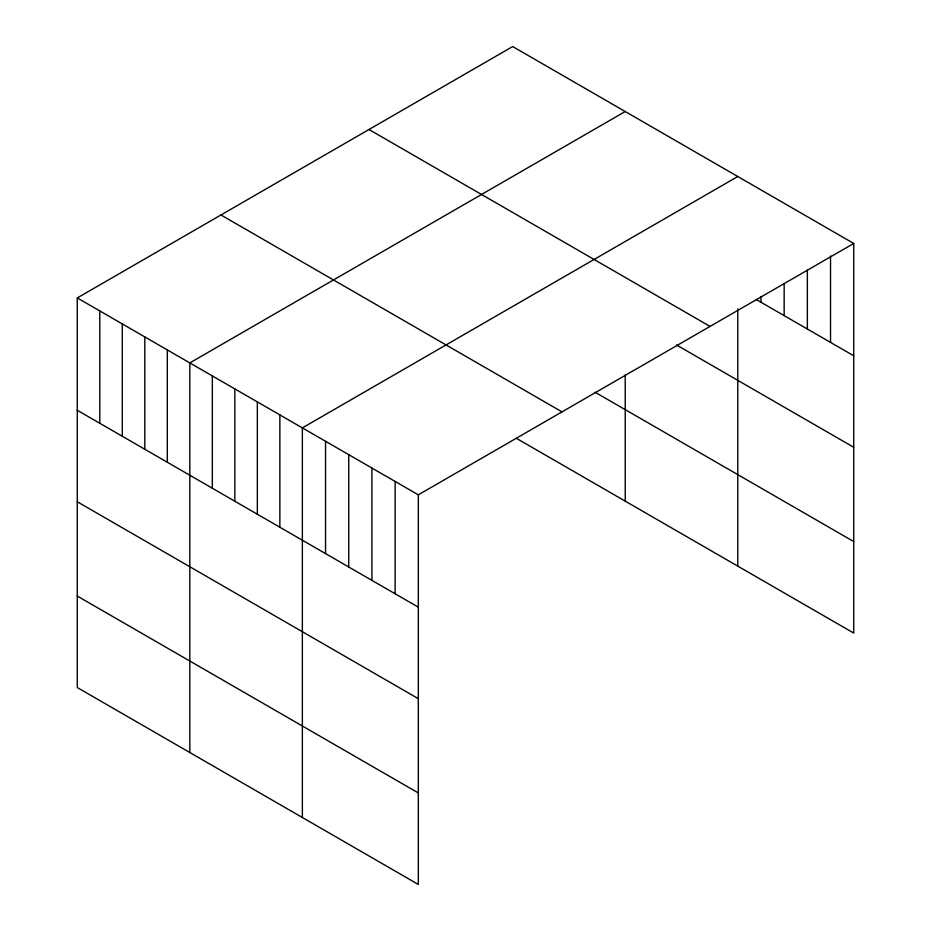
<?xml version="1.0" encoding="UTF-8"?>
<svg xmlns="http://www.w3.org/2000/svg" width="931" height="931" viewBox="0 0 931 931"><rect width="100%" height="100%" fill="white"/><g stroke="black" fill="none" stroke-linecap="round" stroke-linejoin="round"><path stroke-width="1.4" d="M737.771 308.848L737.771 566.118M77.273 297.932L418.322 494.838L418.322 884.45L77.273 687.543L77.273 297.932L512.678 46.55L853.727 243.457L853.727 633.068L516.437 438.338M625.225 111.522L189.819 362.904L189.819 752.527M737.771 176.506L302.366 427.888L302.366 817.499M418.322 494.838L853.727 243.457M756.077 299.41L853.727 355.782M369.002 129.502L710.039 326.409M676.5 344.959L853.727 447.287M595.212 392.312L853.727 541.563M220.961 214.98L561.998 411.874M77.273 410.268L418.322 607.163M77.273 501.762L418.322 698.669M77.273 596.049L418.322 792.944M830.533 255.99L830.533 342.399M807.352 269.955L807.352 329.004M784.158 283.932L784.158 315.621M760.964 296.465L760.964 302.226M625.225 374.984L625.225 501.146M395.128 481.443L395.128 593.78M371.935 468.049L371.935 580.385M348.741 454.665L348.741 567.002M325.547 441.271L325.547 553.608M279.859 414.889L279.859 527.225M257.34 401.901L257.34 514.226M234.833 388.902L234.833 501.227M212.326 375.903L212.326 488.24M167.312 349.916L167.312 462.242M144.794 336.917L144.794 449.254M122.287 323.918L122.287 436.255M99.78 310.931L99.78 423.256"/></g></svg>
